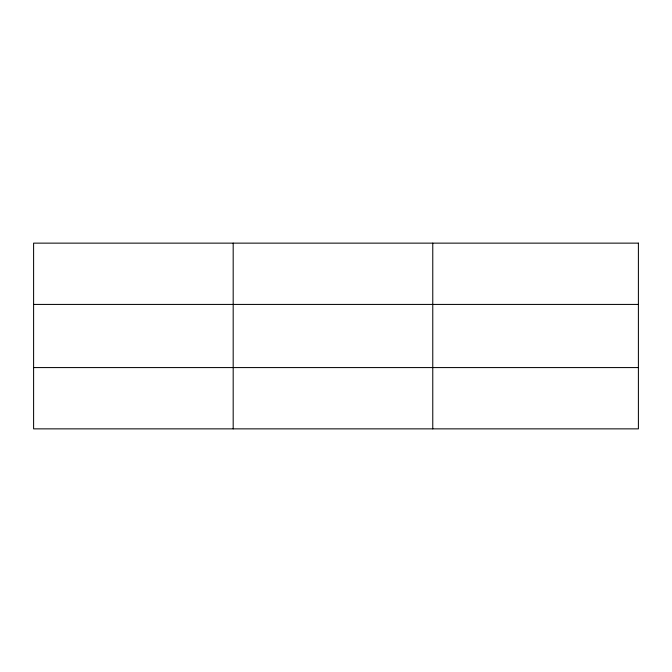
<?xml version="1.0" encoding="UTF-8"?>
<svg xmlns="http://www.w3.org/2000/svg" width="672" height="672" viewBox="0 0 672 672"><rect width="100%" height="100%" fill="white"/><g stroke="black" fill="none" stroke-linecap="round" stroke-linejoin="round"><path stroke-width="1.01" d="M233.184 243.138L233.184 428.862M432.768 243.138L432.768 428.862M33.6 304.424L638.4 304.424M33.6 367.576L638.4 367.576M638.4 243.138L638.4 428.862L33.6 428.862L33.6 243.138L638.4 243.138"/></g></svg>
